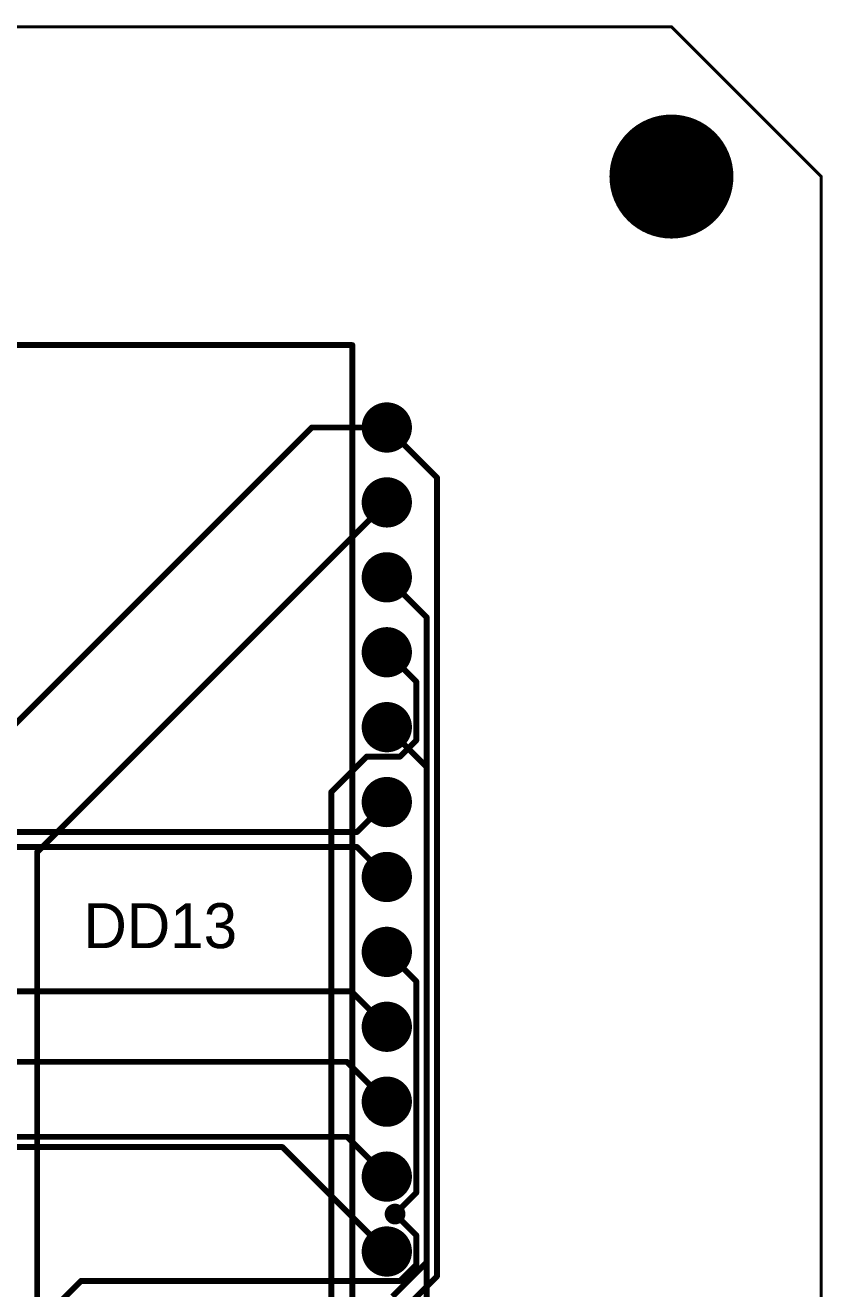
# Model space of a CAD drawing. Header units: millimetres. Extents: x 242 to 402, y 147 to 267.
# Drawn here: x 374.96 to 402, y 223.91 to 266.75 of the extents above; entities that cross this region are included whole.
import ezdxf

# ---------------------------------------------------------------- set-up
doc = ezdxf.new("R2010")
doc.units = ezdxf.units.MM
for name, color, linetype in [('BottomLayer', 5, 'Continuous'), ('BottomSolder', 6, 'Continuous'), ('Mechanical15', 56, 'Continuous'), ('MultiLayer', 9, 'Continuous'), ('PadHoleLayer', 156, 'Continuous'), ('TopLayer', 1, 'Continuous'), ('TopOverlay', 2, 'Continuous'), ('TopSolder', 216, 'Continuous'), ('ViaHoleLayer', 16, 'Continuous')]:
    doc.layers.add(name, color=color, linetype=linetype)

msp = doc.modelspace()

# ---------------------------------------------------------------- linework, layer by layer
at = {"layer": 'BottomLayer'}
for points, const_width in [([(395.875, 261.62, 1), (397.875, 261.62, 1)], 2), ([(386.848, 253.111, 1), (387.598, 253.111, 1)], 0.75), ([(384.633, 253.111, 1), (384.733, 253.111, 1)], 0.1), ([(384.633, 253.111, 1), (384.733, 253.111, 1)], 0.1), ([(387.173, 253.111, 1), (387.273, 253.111, 1)], 0.1), ([(386.848, 250.571, 1), (387.598, 250.571, 1)], 0.75), ([(386.848, 248.031, 1), (387.598, 248.031, 1)], 0.75), ([(386.848, 245.491, 1), (387.598, 245.491, 1)], 0.75), ([(386.848, 242.951, 1), (387.598, 242.951, 1)], 0.75), ([(387.173, 242.951, 1), (387.273, 242.951, 1)], 0.1), ([(388.523, 241.601, 1), (388.623, 241.601, 1)], 0.1), ([(388.523, 241.601, 1), (388.623, 241.601, 1)], 0.1), ([(386.848, 240.411, 1), (387.598, 240.411, 1)], 0.75), ([(387.173, 240.411, 1), (387.273, 240.411, 1)], 0.1), ([(386.157, 239.395, 1), (386.257, 239.395, 1)], 0.1), ([(386.157, 239.395, 1), (386.257, 239.395, 1)], 0.1), ([(386.157, 238.887, 1), (386.257, 238.887, 1)], 0.1), ([(386.157, 238.887, 1), (386.257, 238.887, 1)], 0.1), ([(386.848, 237.871, 1), (387.598, 237.871, 1)], 0.75), ([(387.173, 237.871, 1), (387.273, 237.871, 1)], 0.1), ([(386.848, 235.331, 1), (387.598, 235.331, 1)], 0.75), ([(385.973, 233.991, 1), (386.073, 233.991, 1)], 0.1), ([(385.973, 233.991, 1), (386.073, 233.991, 1)], 0.1), ([(386.848, 232.791, 1), (387.598, 232.791, 1)], 0.75), ([(387.173, 232.791, 1), (387.273, 232.791, 1)], 0.1), ([(385.823, 231.601, 1), (385.923, 231.601, 1)], 0.1), ([(385.823, 231.601, 1), (385.923, 231.601, 1)], 0.1), ([(386.848, 230.251, 1), (387.598, 230.251, 1)], 0.75), ([(387.173, 230.251, 1), (387.273, 230.251, 1)], 0.1), ([(383.633, 228.711, 1), (383.733, 228.711, 1)], 0.1), ([(383.633, 228.711, 1), (383.733, 228.711, 1)], 0.1), ([(385.823, 229.061, 1), (385.923, 229.061, 1)], 0.1), ([(385.823, 229.061, 1), (385.923, 229.061, 1)], 0.1), ([(386.848, 227.711, 1), (387.598, 227.711, 1)], 0.75), ([(387.173, 227.711, 1), (387.273, 227.711, 1)], 0.1), ([(387.377, 226.441, 1), (387.627, 226.441, 1)], 0.25), ([(387.452, 226.441, 1), (387.552, 226.441, 1)], 0.1), ([(386.848, 225.171, 1), (387.598, 225.171, 1)], 0.75), ([(388.173, 225.72, 1), (388.273, 225.72, 1)], 0.1), ([(388.173, 225.72, 1), (388.273, 225.72, 1)], 0.1), ([(387.173, 225.171, 1), (387.273, 225.171, 1)], 0.1), ([(388.173, 224.726, 1), (388.273, 224.726, 1)], 0.1), ([(388.173, 224.726, 1), (388.273, 224.726, 1)], 0.1), ([(376.8, 224.171, 1), (376.9, 224.171, 1)], 0.1), ([(376.8, 224.171, 1), (376.9, 224.171, 1)], 0.1), ([(387.618, 224.171, 1), (387.717, 224.171, 1)], 0.1), ([(387.618, 224.171, 1), (387.717, 224.171, 1)], 0.1)]:
    msp.add_lwpolyline(points, format="xyb", close=True, dxfattribs=dict(at, const_width=const_width))
at = {"layer": 'BottomLayer', "const_width": 0.2}
for points in [[(371.983, 240.411), (384.683, 253.111)], [(384.683, 253.111), (387.223, 253.111)], [(387.223, 242.951), (388.573, 241.601)], [(388.573, 219.409), (388.573, 241.601)], [(386.207, 239.395), (387.223, 240.411)], [(369.995, 239.395), (386.207, 239.395)], [(369.929, 238.887), (386.207, 238.887)], [(386.207, 238.887), (387.223, 237.871)], [(361.061, 233.991), (386.023, 233.991)], [(386.023, 233.991), (387.223, 232.791)], [(366.29, 231.601), (385.873, 231.601)], [(385.873, 231.601), (387.223, 230.251)], [(367.56, 229.061), (385.873, 229.061)], [(371.002, 228.711), (383.683, 228.711)], [(383.683, 228.711), (387.223, 225.171)], [(385.873, 229.061), (387.223, 227.711)], [(387.502, 226.441), (388.223, 225.72)], [(388.223, 224.726), (388.223, 225.72)], [(387.668, 224.171), (388.223, 224.726)], [(373.786, 221.107), (376.85, 224.171)], [(376.85, 224.171), (387.668, 224.171)]]:
    msp.add_lwpolyline(points, dxfattribs=at)
at = {"layer": 'BottomSolder'}
for points, const_width in [([(395.824, 261.62, 1), (397.926, 261.62, 1)], 2.102), ([(386.797, 253.111, 1), (387.649, 253.111, 1)], 0.852), ([(386.797, 250.571, 1), (387.649, 250.571, 1)], 0.852), ([(386.797, 248.031, 1), (387.649, 248.031, 1)], 0.852), ([(386.797, 245.491, 1), (387.649, 245.491, 1)], 0.852), ([(386.797, 242.951, 1), (387.649, 242.951, 1)], 0.852), ([(386.797, 240.411, 1), (387.649, 240.411, 1)], 0.852), ([(386.797, 237.871, 1), (387.649, 237.871, 1)], 0.852), ([(386.797, 235.331, 1), (387.649, 235.331, 1)], 0.852), ([(386.797, 232.791, 1), (387.649, 232.791, 1)], 0.852), ([(386.797, 230.251, 1), (387.649, 230.251, 1)], 0.852), ([(386.797, 227.711, 1), (387.649, 227.711, 1)], 0.852), ([(387.327, 226.441, 1), (387.678, 226.441, 1)], 0.352), ([(386.797, 225.171, 1), (387.649, 225.171, 1)], 0.852)]:
    msp.add_lwpolyline(points, format="xyb", close=True, dxfattribs=dict(at, const_width=const_width))
at = {"layer": 'Mechanical15', "const_width": 0.1}
for points in [[(247.015, 266.7), (396.875, 266.7)], [(396.875, 266.7), (401.955, 261.62)], [(401.955, 151.892), (401.955, 261.62)]]:
    msp.add_lwpolyline(points, dxfattribs=at)
at = {"layer": 'Mechanical15', "const_width": 0.05}
for points in [[(396.85, 266.7, 1), (396.9, 266.7, 1)], [(396.85, 266.7, 1), (396.9, 266.7, 1)], [(401.93, 261.62, 1), (401.98, 261.62, 1)], [(401.93, 261.62, 1), (401.98, 261.62, 1)]]:
    msp.add_lwpolyline(points, format="xyb", close=True, dxfattribs=at)
at = {"layer": 'MultiLayer', "const_width": 0.25}
msp.add_lwpolyline([(387.377, 226.441, 1), (387.627, 226.441, 1)], format="xyb", close=True, dxfattribs=at)
at = {"layer": 'PadHoleLayer'}
for points, const_width in [([(396.125, 261.62, 1), (397.625, 261.62, 1)], 1.5), ([(386.998, 253.111, 1), (387.448, 253.111, 1)], 0.45), ([(386.998, 250.571, 1), (387.448, 250.571, 1)], 0.45), ([(386.998, 248.031, 1), (387.448, 248.031, 1)], 0.45), ([(386.998, 245.491, 1), (387.448, 245.491, 1)], 0.45), ([(386.998, 242.951, 1), (387.448, 242.951, 1)], 0.45), ([(386.998, 240.411, 1), (387.448, 240.411, 1)], 0.45), ([(386.998, 237.871, 1), (387.448, 237.871, 1)], 0.45), ([(386.998, 235.331, 1), (387.448, 235.331, 1)], 0.45), ([(386.998, 232.791, 1), (387.448, 232.791, 1)], 0.45), ([(386.998, 230.251, 1), (387.448, 230.251, 1)], 0.45), ([(386.998, 227.711, 1), (387.448, 227.711, 1)], 0.45), ([(386.998, 225.171, 1), (387.448, 225.171, 1)], 0.45)]:
    msp.add_lwpolyline(points, format="xyb", close=True, dxfattribs=dict(at, const_width=const_width))
at = {"layer": 'TopLayer'}
for points, const_width in [([(395.875, 261.62, 1), (397.875, 261.62, 1)], 2), ([(386.848, 253.111, 1), (387.598, 253.111, 1)], 0.75), ([(387.173, 253.111, 1), (387.273, 253.111, 1)], 0.1), ([(388.875, 251.409, 1), (388.975, 251.409, 1)], 0.1), ([(388.875, 251.409, 1), (388.975, 251.409, 1)], 0.1), ([(386.848, 250.571, 1), (387.598, 250.571, 1)], 0.75), ([(387.173, 250.571, 1), (387.273, 250.571, 1)], 0.1), ([(386.848, 248.031, 1), (387.598, 248.031, 1)], 0.75), ([(387.173, 248.031, 1), (387.273, 248.031, 1)], 0.1), ([(388.523, 246.681, 1), (388.623, 246.681, 1)], 0.1), ([(388.523, 246.681, 1), (388.623, 246.681, 1)], 0.1), ([(386.848, 245.491, 1), (387.598, 245.491, 1)], 0.75), ([(387.173, 245.491, 1), (387.273, 245.491, 1)], 0.1), ([(388.173, 244.491, 1), (388.273, 244.491, 1)], 0.1), ([(388.173, 244.491, 1), (388.273, 244.491, 1)], 0.1), ([(386.848, 242.951, 1), (387.598, 242.951, 1)], 0.75), ([(388.173, 242.506, 1), (388.273, 242.506, 1)], 0.1), ([(388.173, 242.506, 1), (388.273, 242.506, 1)], 0.1), ([(386.491, 241.951, 1), (386.591, 241.951, 1)], 0.1), ([(386.491, 241.951, 1), (386.591, 241.951, 1)], 0.1), ([(387.618, 241.951, 1), (387.717, 241.951, 1)], 0.1), ([(387.618, 241.951, 1), (387.717, 241.951, 1)], 0.1), ([(385.293, 240.754, 1), (385.393, 240.754, 1)], 0.1), ([(385.293, 240.754, 1), (385.393, 240.754, 1)], 0.1), ([(386.848, 240.411, 1), (387.598, 240.411, 1)], 0.75), ([(375.315, 238.713, 1), (375.415, 238.713, 1)], 0.1), ([(375.315, 238.713, 1), (375.415, 238.713, 1)], 0.1), ([(386.848, 237.871, 1), (387.598, 237.871, 1)], 0.75), ([(386.848, 235.331, 1), (387.598, 235.331, 1)], 0.75), ([(387.173, 235.331, 1), (387.273, 235.331, 1)], 0.1), ([(388.173, 234.331, 1), (388.273, 234.331, 1)], 0.1), ([(388.173, 234.331, 1), (388.273, 234.331, 1)], 0.1), ([(386.848, 232.791, 1), (387.598, 232.791, 1)], 0.75), ([(386.848, 230.251, 1), (387.598, 230.251, 1)], 0.75), ([(386.848, 227.711, 1), (387.598, 227.711, 1)], 0.75), ([(388.173, 227.162, 1), (388.273, 227.162, 1)], 0.1), ([(388.173, 227.162, 1), (388.273, 227.162, 1)], 0.1), ([(387.377, 226.441, 1), (387.627, 226.441, 1)], 0.25), ([(387.452, 226.441, 1), (387.552, 226.441, 1)], 0.1), ([(386.848, 225.171, 1), (387.598, 225.171, 1)], 0.75), ([(388.523, 224.807, 1), (388.623, 224.807, 1)], 0.1), ([(388.523, 224.807, 1), (388.623, 224.807, 1)], 0.1), ([(388.875, 224.333, 1), (388.975, 224.333, 1)], 0.1), ([(388.875, 224.333, 1), (388.975, 224.333, 1)], 0.1)]:
    msp.add_lwpolyline(points, format="xyb", close=True, dxfattribs=dict(at, const_width=const_width))
at = {"layer": 'TopLayer', "const_width": 0.2}
for points in [[(387.223, 253.111), (388.925, 251.409)], [(388.925, 224.333), (388.925, 251.409)], [(375.365, 238.713), (387.223, 250.571)], [(387.223, 248.031), (388.573, 246.681)], [(388.573, 224.807), (388.573, 246.681)], [(387.223, 245.491), (388.223, 244.491)], [(388.223, 242.506), (388.223, 244.491)], [(387.668, 241.951), (388.223, 242.506)], [(385.343, 240.754), (386.541, 241.951)], [(386.541, 241.951), (387.668, 241.951)], [(385.343, 221.421), (385.343, 240.754)], [(375.365, 212.336), (375.365, 238.713)], [(387.223, 235.331), (388.223, 234.331)], [(388.223, 227.162), (388.223, 234.331)], [(387.502, 226.441), (388.223, 227.162)], [(387.413, 223.647), (388.573, 224.807)], [(387.223, 222.631), (388.925, 224.333)]]:
    msp.add_lwpolyline(points, dxfattribs=at)
at = {"layer": 'TopOverlay', "const_width": 0.2}
for points in [[(373.153, 255.905), (386.053, 255.905)], [(386.053, 217.371), (386.053, 255.905)]]:
    msp.add_lwpolyline(points, dxfattribs=at)
at = {"layer": 'TopOverlay', "const_width": 0.1}
msp.add_lwpolyline([(386.003, 255.905, 1), (386.103, 255.905, 1)], format="xyb", close=True, dxfattribs=at)
msp.add_lwpolyline([(386.003, 255.905, 1), (386.103, 255.905, 1)], format="xyb", close=True, dxfattribs=at)
at = {"layer": 'TopSolder'}
for points, const_width in [([(395.824, 261.62, 1), (397.926, 261.62, 1)], 2.102), ([(386.797, 253.111, 1), (387.649, 253.111, 1)], 0.852), ([(386.797, 250.571, 1), (387.649, 250.571, 1)], 0.852), ([(386.797, 248.031, 1), (387.649, 248.031, 1)], 0.852), ([(386.797, 245.491, 1), (387.649, 245.491, 1)], 0.852), ([(386.797, 242.951, 1), (387.649, 242.951, 1)], 0.852), ([(386.797, 240.411, 1), (387.649, 240.411, 1)], 0.852), ([(386.797, 237.871, 1), (387.649, 237.871, 1)], 0.852), ([(386.797, 235.331, 1), (387.649, 235.331, 1)], 0.852), ([(386.797, 232.791, 1), (387.649, 232.791, 1)], 0.852), ([(386.797, 230.251, 1), (387.649, 230.251, 1)], 0.852), ([(386.797, 227.711, 1), (387.649, 227.711, 1)], 0.852), ([(387.327, 226.441, 1), (387.678, 226.441, 1)], 0.352), ([(386.797, 225.171, 1), (387.649, 225.171, 1)], 0.852)]:
    msp.add_lwpolyline(points, format="xyb", close=True, dxfattribs=dict(at, const_width=const_width))
at = {"layer": 'ViaHoleLayer', "const_width": 0.15}
msp.add_lwpolyline([(387.427, 226.441, 1), (387.577, 226.441, 1)], format="xyb", close=True, dxfattribs=at)

# ---------------------------------------------------------------- texts
at = {"layer": 'TopOverlay'}
msp.add_text('DD13', height=1.524, rotation=360, dxfattribs=at).set_placement((376.936, 235.458))

doc.saveas('drawing.dxf')
